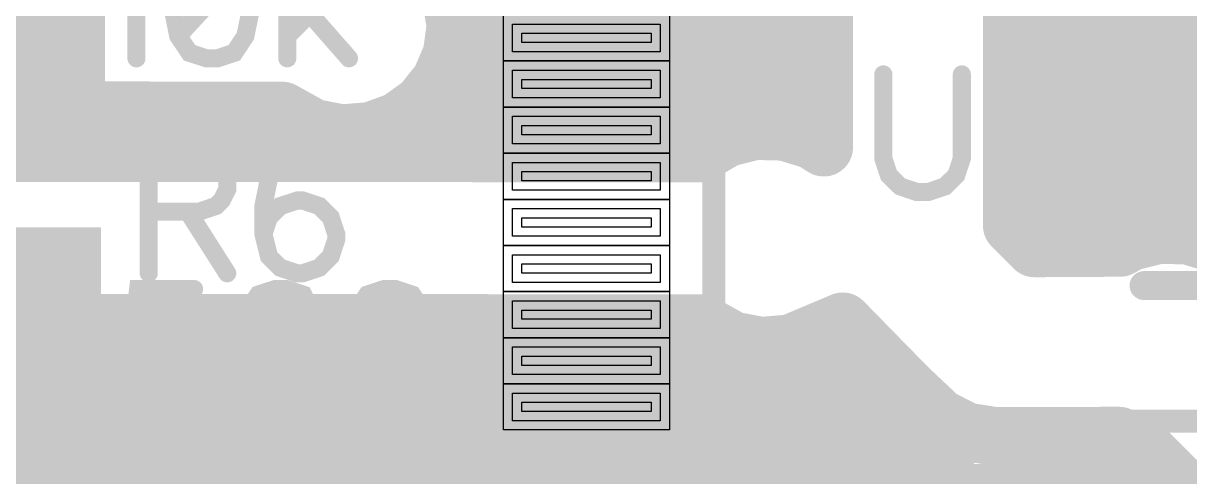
# Model space of a CAD drawing. Extents: x -121 to 151, y -197 to 34.
# Drawn here: x 8.32 to 20.96, y 11.37 to 16.28 of the extents above; entities that cross this region are included whole.
import ezdxf

# ---------------------------------------------------------------- set-up
doc = ezdxf.new("R2010")
doc.units = 0
for name, color, linetype in [('Bottom', 6, 'CONTINUOUS'), ('Bottom_Silk', 11, 'CONTINUOUS'), ('Top', 5, 'CONTINUOUS'), ('Top_Mask', 3, 'CONTINUOUS'), ('Top_Paste', 4, 'CONTINUOUS'), ('Top_Silk', 2, 'CONTINUOUS')]:
    doc.layers.add(name, color=color, linetype=linetype)

msp = doc.modelspace()

# ---------------------------------------------------------------- linework, layer by layer
at = {"layer": 'Bottom', "linetype": 'CONTINUOUS', "const_width": 0.635}
for points in [[(19.0419, 18.2452), (19.0419, 14.0879)], [(16.9991, 14.9381), (16.9961, 18.1377)], [(12.9504, 16.6337), (13.0129, 16.256)], [(13.0129, 16.256), (12.9702, 15.9424)], [(13.0807, 16.2392), (16.9324, 16.2392)], [(19.1033, 16.2392), (26.2391, 16.2392)], [(12.9702, 15.9424), (12.8452, 15.6516)], [(12.8452, 15.6516), (12.6469, 15.4048)], [(12.8823, 15.6075), (16.9324, 15.6075)], [(19.1033, 15.6075), (26.2391, 15.6075)], [(12.6469, 15.4048), (12.3899, 15.22)], [(11.1312, 15.3307), (7.5584, 15.3365)], [(11.4665, 15.1442), (11.1312, 15.3307)], [(11.7774, 15.0848), (11.4665, 15.1442)], [(12.0929, 15.1107), (11.7774, 15.0848)], [(12.3899, 15.22), (12.0929, 15.1107)], [(15.9476, 15.0407), (16.2546, 15.1177)], [(16.2546, 15.1177), (16.571, 15.1099)], [(16.571, 15.1099), (16.8738, 15.0177)], [(15.6626, 14.8749), (15.9476, 15.0407)], [(16.8738, 15.0177), (16.9991, 14.9381)], [(7.961, 14.9758), (15.7517, 14.9758)], [(7.9929, 14.8803), (15.6626, 14.8749)], [(19.1033, 14.9758), (26.2391, 14.9758)], [(19.1033, 14.3442), (26.2391, 14.3442)], [(19.0419, 14.0879), (19.2826, 13.846)], [(20.323, 13.9148), (20.63, 13.9919)], [(20.63, 13.9919), (20.9464, 13.984)], [(20.9464, 13.984), (21.2492, 13.8918)], [(19.2826, 13.846), (20.2111, 13.8513)], [(20.2111, 13.8513), (20.323, 13.9148)], [(21.2492, 13.8918), (21.5164, 13.7221)], [(15.6752, 13.0267), (7.616, 13.0291)], [(16.0105, 12.8402), (15.6752, 13.0267)], [(17.2052, 13.0457), (16.6369, 12.8067)], [(17.908, 12.3273), (17.2052, 13.0457)], [(16.3214, 12.7808), (16.0105, 12.8402)], [(16.6369, 12.8067), (16.3214, 12.7808)], [(2.9406, 12.4492), (17.7261, 12.4492)], [(18.2538, 12.001), (17.908, 12.3273)], [(18.5434, 11.8521), (18.2538, 12.001)], [(18.8558, 11.8032), (18.5434, 11.8521)], [(0.986, 11.8175), (18.629, 11.8175)], [(20.1997, 11.8064), (18.8558, 11.8032)], [(20.4365, 11.7024), (20.1997, 11.8064)], [(21.3977, 10.7412), (20.4365, 11.7024)], [(0.986, 11.1858), (20.8912, 11.1858)]]:
    msp.add_lwpolyline(points, dxfattribs=at)
at = {"layer": 'Bottom', "linetype": 'CONTINUOUS', "const_width": 0.3175}
for points in [[(12.8542, 16.256, 1), (13.1716, 16.256, 1), (12.8542, 16.256, 1)], [(12.8542, 16.256, 1), (13.1716, 16.256, 1), (12.8542, 16.256, 1)], [(12.8114, 15.9424, 1), (13.1289, 15.9424, 1), (12.8114, 15.9424, 1)], [(12.8114, 15.9424, 1), (13.1289, 15.9424, 1), (12.8114, 15.9424, 1)], [(12.6864, 15.6516, 1), (13.0039, 15.6516, 1), (12.6864, 15.6516, 1)], [(12.6864, 15.6516, 1), (13.0039, 15.6516, 1), (12.6864, 15.6516, 1)], [(12.4882, 15.4048, 1), (12.8057, 15.4048, 1), (12.4882, 15.4048, 1)], [(12.4882, 15.4048, 1), (12.8057, 15.4048, 1), (12.4882, 15.4048, 1)], [(10.9724, 15.3307, 1), (11.29, 15.3307, 1), (10.9724, 15.3307, 1)], [(10.9724, 15.3307, 1), (11.29, 15.3307, 1), (10.9724, 15.3307, 1)], [(11.3077, 15.1442, 1), (11.6252, 15.1442, 1), (11.3077, 15.1442, 1)], [(11.3077, 15.1442, 1), (11.6252, 15.1442, 1), (11.3077, 15.1442, 1)], [(11.9341, 15.1107, 1), (12.2517, 15.1107, 1), (11.9341, 15.1107, 1)], [(11.9341, 15.1107, 1), (12.2517, 15.1107, 1), (11.9341, 15.1107, 1)], [(12.2312, 15.22, 1), (12.5487, 15.22, 1), (12.2312, 15.22, 1)], [(12.2312, 15.22, 1), (12.5487, 15.22, 1), (12.2312, 15.22, 1)], [(16.0958, 15.1177, 1), (16.4134, 15.1177, 1), (16.0958, 15.1177, 1)], [(16.0958, 15.1177, 1), (16.4134, 15.1177, 1), (16.0958, 15.1177, 1)], [(16.4123, 15.1099, 1), (16.7298, 15.1099, 1), (16.4123, 15.1099, 1)], [(16.4123, 15.1099, 1), (16.7298, 15.1099, 1), (16.4123, 15.1099, 1)], [(11.6187, 15.0848, 1), (11.9362, 15.0848, 1), (11.6187, 15.0848, 1)], [(11.6187, 15.0848, 1), (11.9362, 15.0848, 1), (11.6187, 15.0848, 1)], [(15.7889, 15.0407, 1), (16.1063, 15.0407, 1), (15.7889, 15.0407, 1)], [(15.7889, 15.0407, 1), (16.1063, 15.0407, 1), (15.7889, 15.0407, 1)], [(16.7151, 15.0177, 1), (17.0326, 15.0177, 1), (16.7151, 15.0177, 1)], [(16.7151, 15.0177, 1), (17.0326, 15.0177, 1), (16.7151, 15.0177, 1)], [(15.5039, 14.8749, 1), (15.8214, 14.8749, 1), (15.5039, 14.8749, 1)], [(15.5039, 14.8749, 1), (15.8214, 14.8749, 1), (15.5039, 14.8749, 1)], [(16.8403, 14.9381, 1), (17.1578, 14.9381, 1), (16.8403, 14.9381, 1)], [(16.8403, 14.9381, 1), (17.1578, 14.9381, 1), (16.8403, 14.9381, 1)], [(18.8832, 14.0879, 1), (19.2007, 14.0879, 1), (18.8832, 14.0879, 1)], [(18.8832, 14.0879, 1), (19.2007, 14.0879, 1), (18.8832, 14.0879, 1)], [(20.4712, 13.9919, 1), (20.7887, 13.9919, 1), (20.4712, 13.9919, 1)], [(20.4712, 13.9919, 1), (20.7887, 13.9919, 1), (20.4712, 13.9919, 1)], [(20.7876, 13.984, 1), (21.1052, 13.984, 1), (20.7876, 13.984, 1)], [(20.7876, 13.984, 1), (21.1052, 13.984, 1), (20.7876, 13.984, 1)], [(19.1238, 13.846, 1), (19.4413, 13.846, 1), (19.1238, 13.846, 1)], [(19.1238, 13.846, 1), (19.4413, 13.846, 1), (19.1238, 13.846, 1)], [(20.0524, 13.8513, 1), (20.3699, 13.8513, 1), (20.0524, 13.8513, 1)], [(20.0524, 13.8513, 1), (20.3699, 13.8513, 1), (20.0524, 13.8513, 1)], [(20.1642, 13.9148, 1), (20.4817, 13.9148, 1), (20.1642, 13.9148, 1)], [(20.1642, 13.9148, 1), (20.4817, 13.9148, 1), (20.1642, 13.9148, 1)], [(21.0904, 13.8918, 1), (21.4079, 13.8918, 1), (21.0904, 13.8918, 1)], [(21.0904, 13.8918, 1), (21.4079, 13.8918, 1), (21.0904, 13.8918, 1)], [(15.5164, 13.0267, 1), (15.8339, 13.0267, 1), (15.5164, 13.0267, 1)], [(15.5164, 13.0267, 1), (15.8339, 13.0267, 1), (15.5164, 13.0267, 1)], [(17.0465, 13.0457, 1), (17.364, 13.0457, 1), (17.0465, 13.0457, 1)], [(17.0465, 13.0457, 1), (17.364, 13.0457, 1), (17.0465, 13.0457, 1)], [(15.8518, 12.8402, 1), (16.1692, 12.8402, 1), (15.8518, 12.8402, 1)], [(15.8518, 12.8402, 1), (16.1692, 12.8402, 1), (15.8518, 12.8402, 1)], [(16.1627, 12.7808, 1), (16.4802, 12.7808, 1), (16.1627, 12.7808, 1)], [(16.1627, 12.7808, 1), (16.4802, 12.7808, 1), (16.1627, 12.7808, 1)], [(16.4781, 12.8067, 1), (16.7957, 12.8067, 1), (16.4781, 12.8067, 1)], [(16.4781, 12.8067, 1), (16.7957, 12.8067, 1), (16.4781, 12.8067, 1)], [(17.7493, 12.3273, 1), (18.0668, 12.3273, 1), (17.7493, 12.3273, 1)], [(17.7493, 12.3273, 1), (18.0668, 12.3273, 1), (17.7493, 12.3273, 1)], [(18.0951, 12.001, 1), (18.4126, 12.001, 1), (18.0951, 12.001, 1)], [(18.0951, 12.001, 1), (18.4126, 12.001, 1), (18.0951, 12.001, 1)], [(18.3847, 11.8521, 1), (18.7021, 11.8521, 1), (18.3847, 11.8521, 1)], [(18.3847, 11.8521, 1), (18.7021, 11.8521, 1), (18.3847, 11.8521, 1)], [(18.6971, 11.8032, 1), (19.0146, 11.8032, 1), (18.6971, 11.8032, 1)], [(18.6971, 11.8032, 1), (19.0146, 11.8032, 1), (18.6971, 11.8032, 1)], [(20.041, 11.8064, 1), (20.3584, 11.8064, 1), (20.041, 11.8064, 1)], [(20.041, 11.8064, 1), (20.3584, 11.8064, 1), (20.041, 11.8064, 1)], [(20.2778, 11.7024, 1), (20.5953, 11.7024, 1), (20.2778, 11.7024, 1)], [(20.2778, 11.7024, 1), (20.5953, 11.7024, 1), (20.2778, 11.7024, 1)]]:
    msp.add_lwpolyline(points, format="xyb", dxfattribs=at)
at = {"layer": 'Bottom_Silk', "linetype": 'CONTINUOUS', "const_width": 0.3137}
msp.add_lwpolyline([(20.4702, 13.4379), (22.512, 13.4379)], dxfattribs=at)
at = {"layer": 'Bottom_Silk', "linetype": 'CONTINUOUS', "const_width": 0.1569}
msp.add_lwpolyline([(20.3918, 13.4379, 1), (20.5486, 13.4379, 1), (20.3918, 13.4379, 1)], format="xyb", dxfattribs=at)
at = {"layer": 'Top', "linetype": 'CONTINUOUS'}
for points in [[(15.227, 16.273), (15.227, 15.973), (13.627, 15.973), (13.627, 16.273), (15.227, 16.273)], [(15.227, 15.773), (15.227, 15.473), (13.627, 15.473), (13.627, 15.773), (15.227, 15.773)], [(15.227, 15.273), (15.227, 14.973), (13.627, 14.973), (13.627, 15.273), (15.227, 15.273)], [(15.227, 14.773), (15.227, 14.473), (13.627, 14.473), (13.627, 14.773), (15.227, 14.773)], [(15.227, 14.273), (15.227, 13.973), (13.627, 13.973), (13.627, 14.273), (15.227, 14.273)], [(15.227, 13.773), (15.227, 13.473), (13.627, 13.473), (13.627, 13.773), (15.227, 13.773)], [(15.227, 13.273), (15.227, 12.973), (13.627, 12.973), (13.627, 13.273), (15.227, 13.273)], [(15.227, 12.773), (15.227, 12.473), (13.627, 12.473), (13.627, 12.773), (15.227, 12.773)], [(15.227, 12.273), (15.227, 11.973), (13.627, 11.973), (13.627, 12.273), (15.227, 12.273)]]:
    msp.add_lwpolyline(points, dxfattribs=at)
at = {"layer": 'Top'}
for points in [[(7.359, 16.722), (9.109, 16.722), (7.359, 15.022), (9.109, 15.022)], [(7.317, 13.97), (9.067, 13.97), (7.317, 12.27), (9.067, 12.27)], [(6.357, 11.4474), (8.857, 11.4474), (6.357, 9.4474), (8.857, 9.4474)]]:
    msp.add_solid(points, dxfattribs=at)
at = {"layer": 'Top_Mask', "linetype": 'CONTINUOUS'}
for points in [[(15.327, 16.373), (15.327, 15.873), (13.527, 15.873), (13.527, 16.373), (15.327, 16.373)], [(15.327, 15.873), (15.327, 15.373), (13.527, 15.373), (13.527, 15.873), (15.327, 15.873)], [(15.327, 15.373), (15.327, 14.873), (13.527, 14.873), (13.527, 15.373), (15.327, 15.373)], [(15.327, 14.873), (15.327, 14.373), (13.527, 14.373), (13.527, 14.873), (15.327, 14.873)], [(15.327, 14.373), (15.327, 13.873), (13.527, 13.873), (13.527, 14.373), (15.327, 14.373)], [(15.327, 13.873), (15.327, 13.373), (13.527, 13.373), (13.527, 13.873), (15.327, 13.873)], [(15.327, 13.373), (15.327, 12.873), (13.527, 12.873), (13.527, 13.373), (15.327, 13.373)], [(15.327, 12.873), (15.327, 12.373), (13.527, 12.373), (13.527, 12.873), (15.327, 12.873)], [(15.327, 12.373), (15.327, 11.873), (13.527, 11.873), (13.527, 12.373), (15.327, 12.373)]]:
    msp.add_lwpolyline(points, dxfattribs=at)
at = {"layer": 'Top_Mask'}
for points in [[(7.259, 16.822), (9.209, 16.822), (7.259, 14.922), (9.209, 14.922)], [(7.217, 14.07), (9.167, 14.07), (7.217, 12.17), (9.167, 12.17)], [(6.257, 11.5474), (8.957, 11.5474), (6.257, 9.3474), (8.957, 9.3474)]]:
    msp.add_solid(points, dxfattribs=at)
at = {"layer": 'Top_Paste', "linetype": 'CONTINUOUS'}
for points in [[(15.127, 16.173), (15.127, 16.073), (13.727, 16.073), (13.727, 16.173), (15.127, 16.173)], [(15.127, 15.673), (15.127, 15.573), (13.727, 15.573), (13.727, 15.673), (15.127, 15.673)], [(15.127, 15.173), (15.127, 15.073), (13.727, 15.073), (13.727, 15.173), (15.127, 15.173)], [(15.127, 14.673), (15.127, 14.573), (13.727, 14.573), (13.727, 14.673), (15.127, 14.673)], [(15.127, 14.173), (15.127, 14.073), (13.727, 14.073), (13.727, 14.173), (15.127, 14.173)], [(15.127, 13.673), (15.127, 13.573), (13.727, 13.573), (13.727, 13.673), (15.127, 13.673)], [(15.127, 13.173), (15.127, 13.073), (13.727, 13.073), (13.727, 13.173), (15.127, 13.173)], [(15.127, 12.673), (15.127, 12.573), (13.727, 12.573), (13.727, 12.673), (15.127, 12.673)], [(15.127, 12.173), (15.127, 12.073), (13.727, 12.073), (13.727, 12.173), (15.127, 12.173)]]:
    msp.add_lwpolyline(points, dxfattribs=at)
at = {"layer": 'Top_Paste'}
for points in [[(7.459, 16.622), (9.009, 16.622), (7.459, 15.122), (9.009, 15.122)], [(7.417, 13.87), (8.967, 13.87), (7.417, 12.37), (8.967, 12.37)]]:
    msp.add_solid(points, dxfattribs=at)
at = {"layer": 'Top_Silk', "linetype": 'CONTINUOUS'}
for points, const_width in [([(15.8078, 11.9691), (15.8078, 17.6056)], 0.25), ([(9.245, 16.9337), (9.3672, 16.9954), (9.5497, 17.1765), (9.5497, 15.9018)], 0.1961), ([(10.3068, 17.1765), (10.1243, 17.1162), (10.0022, 16.9337), (9.9418, 16.6304), (9.9418, 16.4479), (10.0022, 16.1447), (10.1243, 15.9622), (10.3068, 15.9018), (10.4276, 15.9018), (10.6101, 15.9622), (10.7308, 16.1447), (10.7926, 16.4479), (10.7926, 16.6304), (10.7308, 16.9337), (10.6101, 17.1162), (10.4276, 17.1765), (10.3068, 17.1765)], 0.1961), ([(11.1847, 17.1779), (11.1847, 15.9018)], 0.1961), ([(10.7308, 16.9337), (10.0022, 16.1447)], 0.1961), ([(11.7926, 16.7526), (11.1847, 16.1447)], 0.1961), ([(11.4276, 16.3876), (11.853, 15.9018)], 0.1961), ([(17.6447, 15.7277), (17.6447, 14.8167), (17.7051, 14.6342), (17.8272, 14.5134), (18.0097, 14.4517), (18.1304, 14.4517), (18.3129, 14.5134), (18.4351, 14.6342), (18.4954, 14.8167), (18.4954, 15.7277)], 0.1961), ([(19.0097, 15.7263), (19.6765, 15.7263), (19.3129, 15.2406), (19.4954, 15.2406), (19.6162, 15.1802), (19.6765, 15.1199), (19.7383, 14.9374), (19.7383, 14.8167), (19.6765, 14.6342), (19.5558, 14.512), (19.3733, 14.4517), (19.1908, 14.4517), (19.0097, 14.512), (18.9493, 14.5738), (18.8876, 14.6945)], 0.1961), ([(9.6831, 14.2394), (10.2292, 14.2394), (10.4117, 14.3012), (10.4734, 14.3615), (10.5338, 14.4822), (10.5338, 14.6044), (10.4734, 14.7251), (10.4117, 14.7869), (10.2292, 14.8472), (9.6831, 14.8472), (9.6831, 13.5712)], 0.1961), ([(11.6546, 14.6647), (11.5942, 14.7855), (11.4117, 14.8458), (11.291, 14.8458), (11.1085, 14.7855), (10.9863, 14.603), (10.926, 14.2997), (10.926, 13.9965), (10.9863, 13.7537), (11.1085, 13.6315), (11.291, 13.5712), (11.3513, 13.5712), (11.5324, 13.6315), (11.6546, 13.7537), (11.7149, 13.9362), (11.7149, 13.9965), (11.6546, 14.179), (11.5324, 14.2997), (11.3513, 14.3601), (11.291, 14.3601), (11.1085, 14.2997), (10.9863, 14.179), (10.926, 13.9965)], 0.1961), ([(10.1084, 14.2394), (10.5338, 13.5712)], 0.1961), ([(10.1742, 13.4005), (9.5678, 13.4005), (9.5074, 12.8544), (9.5678, 12.9148), (9.7503, 12.9766), (9.9314, 12.9766), (10.1139, 12.9148), (10.236, 12.7941), (10.2964, 12.6116), (10.2964, 12.4908), (10.236, 12.3083), (10.1139, 12.1862), (9.9314, 12.1258), (9.7503, 12.1258), (9.5678, 12.1862), (9.5074, 12.248), (9.4456, 12.3687)], 0.1961), ([(11.4171, 13.2194), (11.3567, 13.3402), (11.1742, 13.4005), (11.0535, 13.4005), (10.871, 13.3402), (10.7489, 13.1577), (10.6885, 12.8544), (10.6885, 12.5512), (10.7489, 12.3083), (10.871, 12.1862), (11.0535, 12.1258), (11.1139, 12.1258), (11.295, 12.1862), (11.4171, 12.3083), (11.4775, 12.4908), (11.4775, 12.5512), (11.4171, 12.7337), (11.295, 12.8544), (11.1139, 12.9148), (11.0535, 12.9148), (10.871, 12.8544), (10.7489, 12.7337), (10.6885, 12.5512)], 0.1961), ([(12.2346, 13.4005), (12.0521, 13.3402), (11.93, 13.1577), (11.8696, 12.8544), (11.8696, 12.6719), (11.93, 12.3687), (12.0521, 12.1862), (12.2346, 12.1258), (12.3554, 12.1258), (12.5379, 12.1862), (12.6586, 12.3687), (12.7204, 12.6719), (12.7204, 12.8544), (12.6586, 13.1577), (12.5379, 13.3402), (12.3554, 13.4005), (12.2346, 13.4005)], 0.1961), ([(12.6586, 13.1577), (11.93, 12.3687)], 0.1961), ([(21.9562, 11.9691), (15.8078, 11.9691)], 0.25)]:
    msp.add_lwpolyline(points, dxfattribs=dict(at, const_width=const_width))
for points, const_width in [([(9.9532, 16.1447, 1), (10.0512, 16.1447, 1), (9.9532, 16.1447, 1)], 0.098), ([(11.1357, 16.1447, 1), (11.2337, 16.1447, 1), (11.1357, 16.1447, 1)], 0.098), ([(9.5007, 15.9018, 1), (9.5987, 15.9018, 1), (9.5007, 15.9018, 1)], 0.098), ([(11.1357, 15.9018, 1), (11.2337, 15.9018, 1), (11.1357, 15.9018, 1)], 0.098), ([(11.8039, 15.9018, 1), (11.902, 15.9018, 1), (11.8039, 15.9018, 1)], 0.098), ([(17.5957, 15.7277, 1), (17.6937, 15.7277, 1), (17.5957, 15.7277, 1)], 0.098), ([(18.4464, 15.7277, 1), (18.5444, 15.7277, 1), (18.4464, 15.7277, 1)], 0.098), ([(18.9607, 15.7263, 1), (19.0587, 15.7263, 1), (18.9607, 15.7263, 1)], 0.098), ([(18.8386, 14.6945, 1), (18.9366, 14.6945, 1), (18.8386, 14.6945, 1)], 0.098), ([(11.6055, 14.6647, 1), (11.7036, 14.6647, 1), (11.6055, 14.6647, 1)], 0.098), ([(9.6341, 14.2394, 1), (9.7321, 14.2394, 1), (9.6341, 14.2394, 1)], 0.098), ([(10.0594, 14.2394, 1), (10.1575, 14.2394, 1), (10.0594, 14.2394, 1)], 0.098), ([(10.8769, 13.9965, 1), (10.975, 13.9965, 1), (10.8769, 13.9965, 1)], 0.098), ([(9.6341, 13.5712, 1), (9.7321, 13.5712, 1), (9.6341, 13.5712, 1)], 0.098), ([(10.4848, 13.5712, 1), (10.5828, 13.5712, 1), (10.4848, 13.5712, 1)], 0.098), ([(10.1252, 13.4005, 1), (10.2232, 13.4005, 1), (10.1252, 13.4005, 1)], 0.098), ([(12.1856, 13.4005, 1), (12.2837, 13.4005, 1), (12.1856, 13.4005, 1)], 0.098), ([(11.3681, 13.2194, 1), (11.4661, 13.2194, 1), (11.3681, 13.2194, 1)], 0.098), ([(12.6096, 13.1577, 1), (12.7076, 13.1577, 1), (12.6096, 13.1577, 1)], 0.098), ([(10.6395, 12.5512, 1), (10.7375, 12.5512, 1), (10.6395, 12.5512, 1)], 0.098), ([(9.3966, 12.3687, 1), (9.4947, 12.3687, 1), (9.3966, 12.3687, 1)], 0.098), ([(11.881, 12.3687, 1), (11.979, 12.3687, 1), (11.881, 12.3687, 1)], 0.098), ([(15.7453, 11.9691, 1), (15.8703, 11.9691, 1), (15.7453, 11.9691, 1)], 0.125), ([(15.7453, 11.9691, 1), (15.8703, 11.9691, 1), (15.7453, 11.9691, 1)], 0.125)]:
    msp.add_lwpolyline(points, format="xyb", dxfattribs=dict(at, const_width=const_width))

doc.saveas('drawing.dxf')
